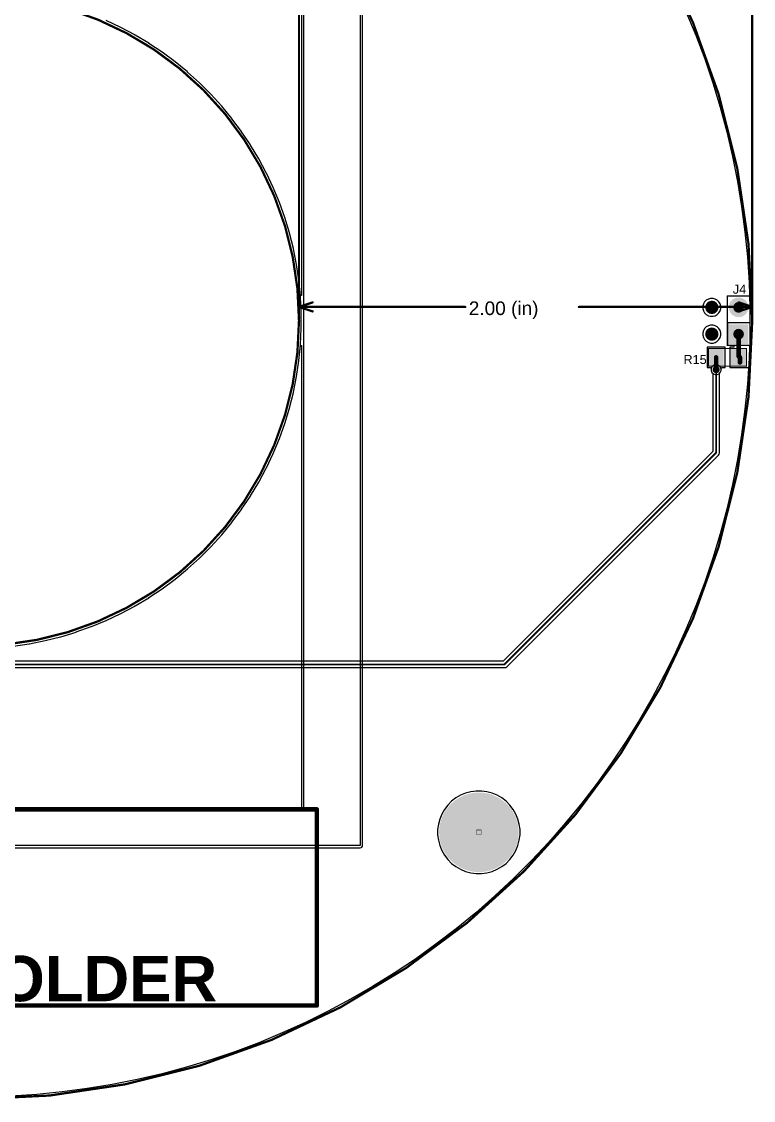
# Model space of a CAD drawing. Header units: inches. Extents: x -89 to 427, y -87 to 99.
# Drawn here: x 5.4 to 87.4, y -87.4 to 33.5 of the extents above; entities that cross this region are included whole.
import ezdxf

# ---------------------------------------------------------------- set-up
doc = ezdxf.new("R2010")
doc.units = ezdxf.units.IN
for name, color, linetype in [('Board_Outline', 56, 'Continuous'), ('Bottom Layer', 5, 'Continuous'), ('Bottom Solder', 6, 'Continuous'), ('Dimension', 6, 'Continuous'), ('Drill Drawing', 1, 'Continuous'), ('Multi-Layer', 9, 'Continuous'), ('Pad Holes', 156, 'Continuous'), ('Top Layer', 1, 'Continuous'), ('Top Overlay', 2, 'Continuous'), ('Top Paste', 8, 'Continuous'), ('Top Solder', 216, 'Continuous'), ('Via Holes', 16, 'Continuous')]:
    doc.layers.add(name, color=color, linetype=linetype)
doc.styles.add('Arial', font='', dxfattribs={"height": 0.2})
doc.styles.add('Arial_Bold', font='', dxfattribs={"height": 0.2})
doc.styles.get('Arial').set_extended_font_data('Arial')
doc.styles.get('Arial_Bold').set_extended_font_data('Arial', bold=True)

msp = doc.modelspace()

# ---------------------------------------------------------------- hatches: boundary and pattern name
at = {"layer": 'Bottom Layer'}
h = msp.add_hatch(color=5, dxfattribs=at)
edge = h.paths.add_edge_path()
edge.add_arc((85.78, 1.47), 1, 0, 360)
h = msp.add_hatch(color=5, dxfattribs=at)
edge = h.paths.add_edge_path()
edge.add_arc((85.78, 1.47), 1, 0, 360)
msp.add_hatch(color=5, dxfattribs=at).paths.add_polyline_path([(84.78, -2.53), (84.78, -0.53), (86.78, -0.53), (86.78, -2.53)])
msp.add_hatch(color=5, dxfattribs=at).paths.add_polyline_path([(84.78, -2.53), (84.78, -0.53), (86.78, -0.53), (86.78, -2.53)])
h = msp.add_hatch(color=5, dxfattribs=at)
edge = h.paths.add_edge_path()
edge.add_arc((83.26, -5.51), 0.3, 0, 360)
h = msp.add_hatch(color=5, dxfattribs=at)
edge = h.paths.add_edge_path()
edge.add_arc((56.67, -57.38), 4.36, 0, 360)
at = {"layer": 'Bottom Solder'}
h = msp.add_hatch(color=6, dxfattribs=at)
edge = h.paths.add_edge_path()
edge.add_arc((85.78, 1.47), 1.1, 0, 360)
h = msp.add_hatch(color=6, dxfattribs=at)
edge = h.paths.add_edge_path()
edge.add_arc((85.78, 1.47), 1.1, 0, 360)
h = msp.add_hatch(color=6, dxfattribs=at)
edge = h.paths.add_edge_path()
edge.add_arc((82.78, 1.47), 0.102, 0, 360)
for points in [[(84.67, -2.63), (84.67, -0.42), (86.88, -0.42), (86.88, -2.63)], [(84.67, -2.63), (84.67, -0.42), (86.88, -0.42), (86.88, -2.63)], [(82.67, -1.63), (82.67, -1.42), (82.88, -1.42), (82.88, -1.63)]]:
    msp.add_hatch(color=6, dxfattribs=at).paths.add_polyline_path(points)
h = msp.add_hatch(color=6, dxfattribs=at)
edge = h.paths.add_edge_path()
edge.add_arc((83.26, -5.51), 0.402, 0, 360)
h = msp.add_hatch(color=6, dxfattribs=at)
edge = h.paths.add_edge_path()
edge.add_arc((56.67, -57.38), 4.46, 0, 360)
at = {"layer": 'Multi-Layer'}
h = msp.add_hatch(color=9, dxfattribs=at)
edge = h.paths.add_edge_path()
edge.add_arc((85.78, 1.47), 1, 0, 360)
h = msp.add_hatch(color=9, dxfattribs=at)
edge = h.paths.add_edge_path()
edge.add_arc((85.78, 1.47), 1, 0, 360)
msp.add_hatch(color=9, dxfattribs=at).paths.add_polyline_path([(84.78, -2.53), (84.78, -0.53), (86.78, -0.53), (86.78, -2.53)])
msp.add_hatch(color=9, dxfattribs=at).paths.add_polyline_path([(84.78, -2.53), (84.78, -0.53), (86.78, -0.53), (86.78, -2.53)])
h = msp.add_hatch(color=9, dxfattribs=at)
edge = h.paths.add_edge_path()
edge.add_arc((56.67, -57.38), 4.36, 0, 360)
at = {"layer": 'Pad Holes'}
h = msp.add_hatch(color=7, dxfattribs=at)
edge = h.paths.add_edge_path()
edge.add_arc((82.78, 1.47), 0.75, 0, 360)
h = msp.add_hatch(color=7, dxfattribs=at)
edge = h.paths.add_edge_path()
edge.add_arc((85.78, 1.47), 0.6, 0, 360)
h = msp.add_hatch(color=7, dxfattribs=at)
edge = h.paths.add_edge_path()
edge.add_arc((85.78, 1.47), 0.6, 0, 360)
h = msp.add_hatch(color=7, dxfattribs=at)
edge = h.paths.add_edge_path()
edge.add_arc((82.78, -1.53), 0.75, 0, 360)
h = msp.add_hatch(color=7, dxfattribs=at)
edge = h.paths.add_edge_path()
edge.add_arc((85.78, -1.53), 0.6, 0, 360)
h = msp.add_hatch(color=7, dxfattribs=at)
edge = h.paths.add_edge_path()
edge.add_arc((85.78, -1.53), 0.6, 0, 360)
h = msp.add_hatch(color=7, dxfattribs=at)
edge = h.paths.add_edge_path()
edge.add_arc((56.67, -57.38), 2.5, 0, 360)
at = {"layer": 'Top Layer'}
h = msp.add_hatch(color=1, dxfattribs=at)
edge = h.paths.add_edge_path()
edge.add_arc((85.78, 1.47), 1, 0, 360)
h = msp.add_hatch(color=1, dxfattribs=at)
edge = h.paths.add_edge_path()
edge.add_arc((85.78, 1.47), 1, 0, 360)
for points in [[(84.78, -2.53), (84.78, -0.53), (86.78, -0.53), (86.78, -2.53)], [(84.78, -2.53), (84.78, -0.53), (86.78, -0.53), (86.78, -2.53)], [(84.02, -5.03), (82.5, -5.03), (82.5, -3.25), (84.02, -3.25)], [(86.56, -5.03), (85.04, -5.03), (85.04, -3.25), (86.56, -3.25)]]:
    msp.add_hatch(color=1, dxfattribs=at).paths.add_polyline_path(points)
h = msp.add_hatch(color=1, dxfattribs=at)
edge = h.paths.add_edge_path()
edge.add_arc((83.26, -5.51), 0.3, 0, 360)
h = msp.add_hatch(color=1, dxfattribs=at)
edge = h.paths.add_edge_path()
edge.add_arc((56.67, -57.38), 4.36, 0, 360)
at = {"layer": 'Top Paste'}
for points in [[(84.02, -5.03), (82.5, -5.03), (82.5, -3.25), (84.02, -3.25)], [(86.56, -5.03), (85.04, -5.03), (85.04, -3.25), (86.56, -3.25)]]:
    msp.add_hatch(color=8, dxfattribs=at).paths.add_polyline_path(points)
at = {"layer": 'Top Solder'}
h = msp.add_hatch(color=216, dxfattribs=at)
edge = h.paths.add_edge_path()
edge.add_arc((85.78, 1.47), 1.1, 0, 360)
h = msp.add_hatch(color=216, dxfattribs=at)
edge = h.paths.add_edge_path()
edge.add_arc((85.78, 1.47), 1.1, 0, 360)
h = msp.add_hatch(color=216, dxfattribs=at)
edge = h.paths.add_edge_path()
edge.add_arc((82.78, 1.47), 0.102, 0, 360)
for points in [[(84.67, -2.63), (84.67, -0.42), (86.88, -0.42), (86.88, -2.63)], [(84.67, -2.63), (84.67, -0.42), (86.88, -0.42), (86.88, -2.63)], [(82.67, -1.63), (82.67, -1.42), (82.88, -1.42), (82.88, -1.63)], [(84.12, -5.13), (82.4, -5.13), (82.4, -3.15), (84.12, -3.15)], [(86.66, -5.13), (84.94, -5.13), (84.94, -3.15), (86.66, -3.15)]]:
    msp.add_hatch(color=216, dxfattribs=at).paths.add_polyline_path(points)
h = msp.add_hatch(color=216, dxfattribs=at)
edge = h.paths.add_edge_path()
edge.add_arc((83.26, -5.51), 0.402, 0, 360)
h = msp.add_hatch(color=216, dxfattribs=at)
edge = h.paths.add_edge_path()
edge.add_arc((56.67, -57.38), 4.46, 0, 360)
at = {"layer": 'Via Holes'}
h = msp.add_hatch(color=7, dxfattribs=at)
edge = h.paths.add_edge_path()
edge.add_arc((83.26, -5.51), 0.15, 0, 360)

# ---------------------------------------------------------------- linework, layer by layer
at = {"layer": 'Board_Outline'}
for points, const_width in [([(87.31, 0, 1), (-87.31, 0, 1)], 0.254), ([(36.51, 0, 1), (-36.51, 0, 1)], 0.254), ([(36.45, 0, 1), (36.58, 0, 1)], 0.127), ([(87.25, 0, 1), (87.38, 0, 1)], 0.127)]:
    msp.add_lwpolyline(points, format="xyb", close=True, dxfattribs=dict(at, const_width=const_width))
at = {"layer": 'Bottom Layer'}
for p, q in [((79.88, 34.63), (80.97, 32)), ((16.53, 32.86), (14.91, 33.62)), ((16.54, 32.85), (16.53, 32.86)), ((18.12, 32.01), (16.54, 32.85)), ((16.54, 32.85), (16.54, 32.85)), ((18.13, 32), (18.12, 32.01)), ((18.14, 32), (18.13, 32)), ((19.67, 31.08), (18.14, 32)), ((80.97, 32), (81.98, 29.33)), ((19.68, 31.07), (19.67, 31.08)), ((21.17, 30.08), (19.68, 31.07)), ((19.68, 31.07), (19.68, 31.07)), ((21.18, 30.07), (21.17, 30.08)), ((22.62, 29), (21.18, 30.07)), ((21.18, 30.07), (21.18, 30.07)), ((81.98, 29.33), (82.89, 26.63)), ((22.63, 29), (22.62, 29)), ((22.63, 28.99), (22.63, 29)), ((24.02, 27.86), (22.63, 28.99)), ((24.02, 27.85), (24.02, 27.86)), ((24.03, 27.85), (24.02, 27.85)), ((25.36, 26.64), (24.03, 27.85)), ((25.37, 26.64), (25.36, 26.64)), ((25.36, 26.64), (25.36, 26.64)), ((26.64, 25.37), (25.37, 26.64)), ((82.89, 26.63), (83.72, 23.91)), ((26.64, 25.36), (26.64, 25.37)), ((27.85, 24.03), (26.64, 25.36)), ((26.64, 25.36), (26.64, 25.36)), ((27.85, 24.02), (27.85, 24.03)), ((27.86, 24.02), (27.85, 24.02)), ((28.99, 22.63), (27.86, 24.02)), ((83.72, 23.91), (84.46, 21.16)), ((29, 22.63), (28.99, 22.63)), ((29, 22.62), (29, 22.63)), ((30.07, 21.18), (29, 22.62)), ((30.08, 21.17), (30.07, 21.18)), ((30.07, 21.18), (30.07, 21.18)), ((31.07, 19.68), (30.08, 21.17)), ((84.46, 21.16), (85.1, 18.38)), ((31.08, 19.67), (31.07, 19.68)), ((31.07, 19.68), (31.07, 19.68)), ((32, 18.14), (31.08, 19.67)), ((85.1, 18.38), (85.66, 15.59)), ((32, 18.13), (32, 18.14)), ((32.01, 18.12), (32, 18.13)), ((32.85, 16.54), (32.01, 18.12)), ((32.86, 16.53), (32.85, 16.54)), ((32.85, 16.54), (32.85, 16.54)), ((33.62, 14.91), (32.86, 16.53)), ((33.63, 14.91), (33.62, 14.91)), ((33.63, 14.9), (33.63, 14.91)), ((34.32, 13.24), (33.63, 14.9)), ((85.66, 15.59), (86.12, 12.78)), ((34.32, 13.23), (34.32, 13.24)), ((34.32, 13.24), (34.32, 13.24)), ((34.92, 11.54), (34.32, 13.23)), ((86.12, 12.78), (86.49, 9.95)), ((34.93, 11.53), (34.92, 11.54)), ((34.92, 11.54), (34.92, 11.54)), ((35.45, 9.82), (34.93, 11.53)), ((35.45, 9.81), (35.45, 9.82)), ((35.45, 9.8), (35.45, 9.81)), ((35.89, 8.07), (35.45, 9.8)), ((86.49, 9.95), (86.77, 7.12)), ((35.89, 8.06), (35.89, 8.07)), ((35.89, 8.05), (35.89, 8.06)), ((36.24, 6.29), (35.89, 8.05)), ((36.24, 6.28), (36.24, 6.29)), ((36.24, 6.29), (36.24, 6.29)), ((36.5, 4.51), (36.24, 6.28)), ((86.77, 7.12), (86.96, 4.27)), ((36.5, 4.5), (36.5, 4.51)), ((36.51, 4.5), (36.5, 4.5)), ((36.68, 2.71), (36.51, 4.5)), ((86.96, 4.27), (87.05, 1.42)), ((36.68, 2.7), (36.68, 2.71)), ((36.68, 2.71), (36.68, 2.71)), ((36.77, 0.91), (36.68, 2.7)), ((82.64, 2.48), (82.39, 2.41)), ((82.91, 2.48), (82.64, 2.48)), ((83.16, 2.41), (82.91, 2.48)), ((81.84, 1.86), (81.77, 1.61)), ((81.77, 1.61), (81.77, 1.34)), ((81.77, 1.34), (81.84, 1.09)), ((81.97, 2.09), (81.84, 1.86)), ((82.16, 2.28), (81.97, 2.09)), ((82.39, 2.41), (82.16, 2.28)), ((83.39, 2.28), (83.16, 2.41)), ((83.58, 2.09), (83.39, 2.28)), ((83.71, 1.86), (83.58, 2.09)), ((83.78, 1.61), (83.71, 1.86)), ((83.71, 1.09), (83.78, 1.34)), ((83.78, 1.34), (83.78, 1.61)), ((87.05, 1.42), (87.05, -0.15)), ((36.77, 0.9), (36.77, 0.91)), ((36.77, 0), (36.77, 0.9)), ((36.77, 0.9), (36.77, 0.9)), ((36.77, -0.9), (36.77, 0)), ((81.84, 1.09), (81.97, 0.86)), ((81.97, 0.86), (82.16, 0.67)), ((82.16, 0.67), (82.39, 0.54)), ((82.39, 0.54), (82.64, 0.47)), ((82.64, 0.47), (82.91, 0.47)), ((82.91, 0.47), (83.16, 0.54)), ((83.16, 0.54), (83.39, 0.67)), ((83.39, 0.67), (83.58, 0.86)), ((83.58, 0.86), (83.71, 1.09)), ((36.68, -2.7), (36.77, -0.91)), ((36.77, -0.91), (36.77, -0.9)), ((36.77, -0.9), (36.77, -0.9)), ((81.84, -1.14), (81.77, -1.39)), ((81.97, -0.91), (81.84, -1.14)), ((82.16, -0.72), (81.97, -0.91)), ((82.39, -0.59), (82.16, -0.72)), ((82.64, -0.52), (82.39, -0.59)), ((82.91, -0.52), (82.64, -0.52)), ((83.16, -0.59), (82.91, -0.52)), ((83.39, -0.72), (83.16, -0.59)), ((83.58, -0.91), (83.39, -0.72)), ((83.71, -1.14), (83.58, -0.91)), ((83.78, -1.39), (83.71, -1.14)), ((87.03, -0.27), (84.52, -0.27)), ((84.52, -0.27), (84.52, -2.78)), ((87.05, -0.15), (87.03, -0.27)), ((81.77, -1.39), (81.77, -1.66)), ((81.77, -1.66), (81.84, -1.91)), ((81.84, -1.91), (81.97, -2.14)), ((81.97, -2.14), (82.16, -2.33)), ((82.16, -2.33), (82.39, -2.46)), ((83.16, -2.46), (83.39, -2.33)), ((83.39, -2.33), (83.58, -2.14)), ((83.58, -2.14), (83.71, -1.91)), ((83.71, -1.91), (83.78, -1.66)), ((83.78, -1.66), (83.78, -1.39)), ((36.51, -4.5), (36.68, -2.71)), ((36.68, -2.71), (36.68, -2.7)), ((36.68, -2.71), (36.68, -2.71)), ((82.39, -2.46), (82.64, -2.53)), ((82.64, -2.53), (82.91, -2.53)), ((82.91, -2.53), (83.16, -2.46)), ((84.52, -2.78), (86.92, -2.78)), ((86.92, -2.78), (87.01, -2.87)), ((87.01, -2.87), (86.96, -4.27)), ((36.24, -6.28), (36.5, -4.51)), ((36.5, -4.51), (36.5, -4.5)), ((36.5, -4.5), (36.51, -4.5)), ((86.96, -4.27), (86.77, -7.12)), ((82.79, -5.2), (82.71, -5.4)), ((82.71, -5.4), (82.71, -5.62)), ((82.71, -5.62), (82.79, -5.83)), ((82.95, -5.04), (82.79, -5.2)), ((82.79, -5.83), (82.9, -5.93)), ((82.9, -5.93), (82.9, -14.68)), ((83.15, -4.96), (82.95, -5.04)), ((83.37, -4.96), (83.15, -4.96)), ((83.58, -5.04), (83.37, -4.96)), ((83.73, -5.2), (83.58, -5.04)), ((83.62, -5.93), (83.73, -5.83)), ((83.62, -14.83), (83.62, -5.93)), ((83.82, -5.4), (83.73, -5.2)), ((83.73, -5.83), (83.82, -5.62)), ((83.82, -5.62), (83.82, -5.4)), ((35.89, -8.05), (36.24, -6.29)), ((36.24, -6.29), (36.24, -6.28)), ((36.24, -6.29), (36.24, -6.29)), ((86.77, -7.12), (86.49, -9.95)), ((35.45, -9.8), (35.89, -8.07)), ((35.89, -8.06), (35.89, -8.05)), ((35.89, -8.07), (35.89, -8.06)), ((34.93, -11.53), (35.45, -9.82)), ((35.45, -9.81), (35.45, -9.8)), ((35.45, -9.82), (35.45, -9.81)), ((86.49, -9.95), (86.12, -12.78)), ((34.32, -13.23), (34.92, -11.54)), ((34.92, -11.54), (34.93, -11.53)), ((34.92, -11.54), (34.92, -11.54)), ((33.63, -14.9), (34.32, -13.24)), ((34.32, -13.24), (34.32, -13.23)), ((34.32, -13.24), (34.32, -13.24)), ((86.12, -12.78), (85.66, -15.59)), ((32.86, -16.53), (33.62, -14.91)), ((33.62, -14.91), (33.63, -14.91)), ((33.63, -14.91), (33.63, -14.9)), ((82.9, -14.68), (59.39, -38.19)), ((59.79, -38.81), (83.52, -15.09)), ((83.52, -15.09), (83.6, -14.97)), ((83.52, -15.09), (83.52, -15.09)), ((83.6, -14.97), (83.62, -14.83)), ((83.62, -14.83), (83.62, -14.83)), ((85.66, -15.59), (85.1, -18.38)), ((32.01, -18.12), (32.85, -16.54)), ((32.85, -16.54), (32.86, -16.53)), ((32.85, -16.54), (32.85, -16.54)), ((31.08, -19.67), (32, -18.14)), ((32, -18.13), (32.01, -18.12)), ((32, -18.14), (32, -18.13)), ((85.1, -18.38), (84.46, -21.16)), ((30.08, -21.17), (31.07, -19.68)), ((31.07, -19.68), (31.08, -19.67)), ((31.07, -19.68), (31.07, -19.68)), ((29, -22.62), (30.07, -21.18)), ((30.07, -21.18), (30.08, -21.17)), ((30.07, -21.18), (30.07, -21.18)), ((84.46, -21.16), (83.72, -23.91)), ((27.86, -24.02), (28.99, -22.63)), ((28.99, -22.63), (29, -22.63)), ((29, -22.63), (29, -22.62)), ((26.64, -25.36), (27.85, -24.03)), ((27.85, -24.03), (27.85, -24.02)), ((27.85, -24.02), (27.86, -24.02)), ((83.72, -23.91), (82.89, -26.63)), ((25.37, -26.64), (26.64, -25.37)), ((26.64, -25.37), (26.64, -25.36)), ((26.64, -25.36), (26.64, -25.36)), ((24.03, -27.85), (25.36, -26.64)), ((25.36, -26.64), (25.36, -26.64)), ((25.36, -26.64), (25.37, -26.64)), ((82.89, -26.63), (81.98, -29.33)), ((21.18, -30.07), (22.62, -29)), ((22.62, -29), (22.63, -29)), ((22.63, -28.99), (24.02, -27.86)), ((22.63, -29), (22.63, -28.99)), ((24.02, -27.86), (24.02, -27.85)), ((24.02, -27.85), (24.03, -27.85)), ((19.68, -31.07), (21.17, -30.08)), ((21.17, -30.08), (21.18, -30.07)), ((21.18, -30.07), (21.18, -30.07)), ((81.98, -29.33), (80.97, -32)), ((18.14, -32), (19.67, -31.08)), ((19.67, -31.08), (19.68, -31.07)), ((19.68, -31.07), (19.68, -31.07)), ((16.54, -32.85), (18.12, -32.01)), ((18.12, -32.01), (18.13, -32)), ((18.13, -32), (18.14, -32)), ((80.97, -32), (79.88, -34.63)), ((13.24, -34.32), (14.9, -33.63)), ((14.9, -33.63), (14.91, -33.63)), ((14.91, -33.62), (16.53, -32.86)), ((14.91, -33.63), (14.91, -33.62)), ((16.53, -32.86), (16.54, -32.85)), ((16.54, -32.85), (16.54, -32.85)), ((9.82, -35.45), (11.53, -34.93)), ((11.53, -34.93), (11.54, -34.92)), ((11.54, -34.92), (13.23, -34.32)), ((11.54, -34.92), (11.54, -34.92)), ((13.23, -34.32), (13.24, -34.32)), ((13.24, -34.32), (13.24, -34.32)), ((79.88, -34.63), (78.71, -37.23)), ((4.51, -36.5), (6.28, -36.24)), ((6.28, -36.24), (6.29, -36.24)), ((6.29, -36.24), (8.05, -35.89)), ((6.29, -36.24), (6.29, -36.24)), ((8.05, -35.89), (8.06, -35.89)), ((8.06, -35.89), (8.07, -35.89)), ((8.07, -35.89), (9.8, -35.45)), ((9.8, -35.45), (9.81, -35.45)), ((9.81, -35.45), (9.82, -35.45)), ((78.71, -37.23), (77.45, -39.78)), ((59.39, -38.19), (-34.6, -38.19)), ((-0.58, -38.92), (59.54, -38.92)), ((59.54, -38.92), (59.68, -38.89)), ((59.54, -38.92), (59.54, -38.92)), ((59.68, -38.89), (59.79, -38.81)), ((77.45, -39.78), (76.1, -42.29)), ((76.1, -42.29), (74.68, -44.76)), ((74.68, -44.76), (73.17, -47.18)), ((73.17, -47.18), (71.59, -49.55)), ((71.59, -49.55), (69.93, -51.86)), ((69.93, -51.86), (68.2, -54.13)), ((55.18, -53), (54.62, -53.23)), ((55.77, -52.84), (55.18, -53)), ((56.36, -52.76), (55.77, -52.84)), ((56.97, -52.76), (56.36, -52.76)), ((57.57, -52.84), (56.97, -52.76)), ((58.15, -53), (57.57, -52.84)), ((58.71, -53.23), (58.15, -53)), ((53.19, -54.33), (52.82, -54.81)), ((53.62, -53.9), (53.19, -54.33)), ((54.1, -53.53), (53.62, -53.9)), ((54.62, -53.23), (54.1, -53.53)), ((59.24, -53.53), (58.71, -53.23)), ((59.72, -53.9), (59.24, -53.53)), ((60.14, -54.33), (59.72, -53.9)), ((60.51, -54.81), (60.14, -54.33)), ((68.2, -54.13), (66.39, -56.33)), ((52.52, -55.33), (52.29, -55.89)), ((52.82, -54.81), (52.52, -55.33)), ((60.81, -55.33), (60.51, -54.81)), ((61.05, -55.89), (60.81, -55.33)), ((52.13, -56.48), (52.05, -57.08)), ((52.29, -55.89), (52.13, -56.48)), ((61.2, -56.48), (61.05, -55.89)), ((61.28, -57.08), (61.2, -56.48)), ((66.39, -56.33), (64.51, -58.47)), ((52.05, -57.08), (52.05, -57.68)), ((52.05, -57.68), (52.13, -58.28)), ((61.2, -58.28), (61.28, -57.68)), ((61.28, -57.68), (61.28, -57.08)), ((52.13, -58.28), (52.29, -58.86)), ((52.29, -58.86), (52.52, -59.42)), ((60.81, -59.42), (61.05, -58.86)), ((61.05, -58.86), (61.2, -58.28)), ((64.51, -58.47), (62.56, -60.55)), ((52.52, -59.42), (52.82, -59.95)), ((52.82, -59.95), (53.19, -60.43)), ((53.19, -60.43), (53.62, -60.86)), ((59.72, -60.86), (60.14, -60.43)), ((60.14, -60.43), (60.51, -59.95)), ((60.51, -59.95), (60.81, -59.42)), ((53.62, -60.86), (54.1, -61.22)), ((54.1, -61.22), (54.62, -61.53)), ((54.62, -61.53), (55.18, -61.76)), ((58.15, -61.76), (58.71, -61.53)), ((58.71, -61.53), (59.24, -61.22)), ((59.24, -61.22), (59.72, -60.86)), ((62.56, -60.55), (60.55, -62.56)), ((55.18, -61.76), (55.77, -61.91)), ((55.77, -61.91), (56.36, -61.99)), ((56.36, -61.99), (56.97, -61.99)), ((56.97, -61.99), (57.57, -61.91)), ((57.57, -61.91), (58.15, -61.76)), ((60.55, -62.56), (58.47, -64.51)), ((58.47, -64.51), (56.33, -66.39)), ((56.33, -66.39), (54.13, -68.2)), ((54.13, -68.2), (51.86, -69.93)), ((51.86, -69.93), (49.55, -71.59)), ((49.55, -71.59), (47.18, -73.17)), ((47.18, -73.17), (44.76, -74.68)), ((44.76, -74.68), (42.29, -76.1)), ((42.29, -76.1), (39.78, -77.45)), ((39.78, -77.45), (37.23, -78.71)), ((37.23, -78.71), (34.63, -79.88)), ((32, -80.97), (29.33, -81.98)), ((34.63, -79.88), (32, -80.97)), ((29.33, -81.98), (26.63, -82.89)), ((26.63, -82.89), (23.91, -83.72)), ((21.16, -84.46), (18.38, -85.1)), ((23.91, -83.72), (21.16, -84.46)), ((15.59, -85.66), (12.78, -86.12)), ((18.38, -85.1), (15.59, -85.66)), ((7.12, -86.77), (4.27, -86.96)), ((9.95, -86.49), (7.12, -86.77)), ((12.78, -86.12), (9.95, -86.49))]:
    msp.add_line(p, q, dxfattribs=at)
at = {"layer": 'Bottom Layer', "const_width": 0.203}
for points in [[(83.26, -14.83), (83.26, -5.51)], [(59.54, -38.56), (83.26, -14.83)], [(-34.75, -38.56), (59.54, -38.56)]]:
    msp.add_lwpolyline(points, dxfattribs=at)
at = {"layer": 'Bottom Layer', "const_width": 0.102}
for points in [[(83.21, -5.51, 1), (83.31, -5.51, 1)], [(83.21, -14.83, 1), (83.31, -14.83, 1)], [(83.21, -14.83, 1), (83.31, -14.83, 1)], [(59.49, -38.56, 1), (59.59, -38.56, 1)], [(59.49, -38.56, 1), (59.59, -38.56, 1)]]:
    msp.add_lwpolyline(points, format="xyb", close=True, dxfattribs=at)
at = {"layer": 'Dimension', "const_width": 0.254}
for points in [[(87.31, 0.38), (87.31, 98.83)], [(36.51, 0.38), (36.51, 92.68)], [(36.51, 1.52), (38.04, 2.03)], [(36.51, 0), (36.51, 1.78)], [(36.51, 1.52), (38.04, 1.02)], [(36.51, 1.52), (55.13, 1.52)], [(67.88, 1.52), (87.31, 1.52)], [(85.79, 2.03), (87.31, 1.52)], [(85.79, 1.02), (87.31, 1.52)], [(87.31, 0.38), (87.31, 1.78)]]:
    msp.add_lwpolyline(points, dxfattribs=at)
at = {"layer": 'Dimension', "const_width": 0.127}
for points in [[(36.45, 1.78, 1), (36.58, 1.78, 1)], [(36.45, 1.52, 1), (36.58, 1.52, 1)], [(36.45, 1.52, 1), (36.58, 1.52, 1)], [(36.45, 1.52, 1), (36.58, 1.52, 1)], [(37.97, 2.03, 1), (38.1, 2.03, 1)], [(55.07, 1.52, 1), (55.2, 1.52, 1)], [(67.82, 1.52, 1), (67.94, 1.52, 1)], [(85.72, 2.03, 1), (85.85, 2.03, 1)], [(87.25, 1.78, 1), (87.38, 1.78, 1)], [(87.25, 1.52, 1), (87.38, 1.52, 1)], [(87.25, 1.52, 1), (87.38, 1.52, 1)], [(87.25, 1.52, 1), (87.38, 1.52, 1)], [(36.45, 0.38, 1), (36.58, 0.38, 1)], [(36.45, 0, 1), (36.58, 0, 1)], [(37.97, 1.02, 1), (38.1, 1.02, 1)], [(85.72, 1.02, 1), (85.85, 1.02, 1)], [(87.25, 0.38, 1), (87.38, 0.38, 1)], [(87.25, 0.38, 1), (87.38, 0.38, 1)]]:
    msp.add_lwpolyline(points, format="xyb", close=True, dxfattribs=at)
at = {"layer": 'Drill Drawing', "const_width": 0.0508}
for points in [[(82.52, 1.6), (82.52, 1.73)], [(82.52, 1.73), (82.65, 1.73)], [(82.52, 1.6), (82.65, 1.47)], [(82.52, 1.35), (82.65, 1.47)], [(82.52, 1.22), (82.52, 1.35)], [(82.52, 1.22), (82.65, 1.22)], [(82.65, 1.73), (82.78, 1.6)], [(82.65, 1.22), (82.78, 1.35)], [(82.78, 1.6), (82.9, 1.73)], [(82.78, 1.35), (82.9, 1.22)], [(82.9, 1.73), (83.03, 1.73)], [(82.9, 1.47), (83.03, 1.6)], [(82.9, 1.47), (83.03, 1.35)], [(82.9, 1.22), (83.03, 1.22)], [(83.03, 1.6), (83.03, 1.73)], [(83.03, 1.22), (83.03, 1.35)], [(85.52, 1.73), (85.78, 1.6)], [(85.52, 1.73), (85.65, 1.47)], [(85.52, 1.22), (85.65, 1.47)], [(85.52, 1.22), (85.78, 1.35)], [(85.78, 1.6), (86.03, 1.73)], [(85.78, 1.35), (86.03, 1.22)], [(85.9, 1.47), (86.03, 1.73)], [(85.9, 1.47), (86.03, 1.22)], [(82.52, -1.4), (82.52, -1.27)], [(82.52, -1.27), (82.65, -1.27)], [(82.52, -1.4), (82.65, -1.53)], [(82.52, -1.65), (82.65, -1.53)], [(82.52, -1.78), (82.52, -1.65)], [(82.52, -1.78), (82.65, -1.78)], [(82.65, -1.27), (82.78, -1.4)], [(82.65, -1.78), (82.78, -1.65)], [(82.78, -1.4), (82.9, -1.27)], [(82.78, -1.65), (82.9, -1.78)], [(82.9, -1.27), (83.03, -1.27)], [(82.9, -1.53), (83.03, -1.4)], [(82.9, -1.53), (83.03, -1.65)], [(82.9, -1.78), (83.03, -1.78)], [(83.03, -1.4), (83.03, -1.27)], [(83.03, -1.78), (83.03, -1.65)], [(85.52, -1.27), (85.78, -1.4)], [(85.52, -1.27), (85.65, -1.53)], [(85.52, -1.78), (85.65, -1.53)], [(85.52, -1.78), (85.78, -1.65)], [(85.78, -1.4), (86.03, -1.27)], [(85.78, -1.65), (86.03, -1.78)], [(85.9, -1.53), (86.03, -1.27)], [(85.9, -1.53), (86.03, -1.78)], [(83.01, -5.26), (83.52, -5.26)], [(83.01, -5.26), (83.26, -5.77)], [(83.26, -5.77), (83.52, -5.26)], [(56.41, -57.12), (56.92, -57.12)], [(56.41, -57.63), (56.41, -57.12)], [(56.41, -57.63), (56.92, -57.63)], [(56.92, -57.63), (56.92, -57.12)]]:
    msp.add_lwpolyline(points, dxfattribs=at)
at = {"layer": 'Drill Drawing', "const_width": 0.0254}
for points in [[(82.51, 1.73, 1), (82.53, 1.73, 1)], [(82.51, 1.73, 1), (82.53, 1.73, 1)], [(82.51, 1.6, 1), (82.53, 1.6, 1)], [(82.51, 1.6, 1), (82.53, 1.6, 1)], [(82.51, 1.35, 1), (82.53, 1.35, 1)], [(82.51, 1.35, 1), (82.53, 1.35, 1)], [(82.51, 1.22, 1), (82.53, 1.22, 1)], [(82.51, 1.22, 1), (82.53, 1.22, 1)], [(82.64, 1.73, 1), (82.66, 1.73, 1)], [(82.64, 1.73, 1), (82.66, 1.73, 1)], [(82.64, 1.47, 1), (82.66, 1.47, 1)], [(82.64, 1.47, 1), (82.66, 1.47, 1)], [(82.64, 1.22, 1), (82.66, 1.22, 1)], [(82.64, 1.22, 1), (82.66, 1.22, 1)], [(82.76, 1.6, 1), (82.79, 1.6, 1)], [(82.76, 1.6, 1), (82.79, 1.6, 1)], [(82.76, 1.35, 1), (82.79, 1.35, 1)], [(82.76, 1.35, 1), (82.79, 1.35, 1)], [(82.89, 1.73, 1), (82.92, 1.73, 1)], [(82.89, 1.73, 1), (82.92, 1.73, 1)], [(82.89, 1.47, 1), (82.92, 1.47, 1)], [(82.89, 1.47, 1), (82.92, 1.47, 1)], [(82.89, 1.22, 1), (82.92, 1.22, 1)], [(82.89, 1.22, 1), (82.92, 1.22, 1)], [(83.02, 1.73, 1), (83.04, 1.73, 1)], [(83.02, 1.73, 1), (83.04, 1.73, 1)], [(83.02, 1.6, 1), (83.04, 1.6, 1)], [(83.02, 1.6, 1), (83.04, 1.6, 1)], [(83.02, 1.35, 1), (83.04, 1.35, 1)], [(83.02, 1.35, 1), (83.04, 1.35, 1)], [(83.02, 1.22, 1), (83.04, 1.22, 1)], [(83.02, 1.22, 1), (83.04, 1.22, 1)], [(85.51, 1.73, 1), (85.53, 1.73, 1)], [(85.51, 1.73, 1), (85.53, 1.73, 1)], [(85.51, 1.22, 1), (85.53, 1.22, 1)], [(85.51, 1.22, 1), (85.53, 1.22, 1)], [(85.64, 1.47, 1), (85.66, 1.47, 1)], [(85.64, 1.47, 1), (85.66, 1.47, 1)], [(85.76, 1.6, 1), (85.79, 1.6, 1)], [(85.76, 1.6, 1), (85.79, 1.6, 1)], [(85.76, 1.35, 1), (85.79, 1.35, 1)], [(85.76, 1.35, 1), (85.79, 1.35, 1)], [(85.89, 1.47, 1), (85.92, 1.47, 1)], [(85.89, 1.47, 1), (85.92, 1.47, 1)], [(86.02, 1.73, 1), (86.04, 1.73, 1)], [(86.02, 1.73, 1), (86.04, 1.73, 1)], [(86.02, 1.22, 1), (86.04, 1.22, 1)], [(86.02, 1.22, 1), (86.04, 1.22, 1)], [(82.51, -1.27, 1), (82.53, -1.27, 1)], [(82.51, -1.27, 1), (82.53, -1.27, 1)], [(82.51, -1.4, 1), (82.53, -1.4, 1)], [(82.51, -1.4, 1), (82.53, -1.4, 1)], [(82.51, -1.65, 1), (82.53, -1.65, 1)], [(82.51, -1.65, 1), (82.53, -1.65, 1)], [(82.51, -1.78, 1), (82.53, -1.78, 1)], [(82.51, -1.78, 1), (82.53, -1.78, 1)], [(82.64, -1.27, 1), (82.66, -1.27, 1)], [(82.64, -1.27, 1), (82.66, -1.27, 1)], [(82.64, -1.53, 1), (82.66, -1.53, 1)], [(82.64, -1.53, 1), (82.66, -1.53, 1)], [(82.64, -1.78, 1), (82.66, -1.78, 1)], [(82.64, -1.78, 1), (82.66, -1.78, 1)], [(82.76, -1.4, 1), (82.79, -1.4, 1)], [(82.76, -1.4, 1), (82.79, -1.4, 1)], [(82.76, -1.65, 1), (82.79, -1.65, 1)], [(82.76, -1.65, 1), (82.79, -1.65, 1)], [(82.89, -1.27, 1), (82.92, -1.27, 1)], [(82.89, -1.27, 1), (82.92, -1.27, 1)], [(82.89, -1.53, 1), (82.92, -1.53, 1)], [(82.89, -1.53, 1), (82.92, -1.53, 1)], [(82.89, -1.78, 1), (82.92, -1.78, 1)], [(82.89, -1.78, 1), (82.92, -1.78, 1)], [(83.02, -1.27, 1), (83.04, -1.27, 1)], [(83.02, -1.27, 1), (83.04, -1.27, 1)], [(83.02, -1.4, 1), (83.04, -1.4, 1)], [(83.02, -1.4, 1), (83.04, -1.4, 1)], [(83.02, -1.65, 1), (83.04, -1.65, 1)], [(83.02, -1.65, 1), (83.04, -1.65, 1)], [(83.02, -1.78, 1), (83.04, -1.78, 1)], [(83.02, -1.78, 1), (83.04, -1.78, 1)], [(85.51, -1.27, 1), (85.53, -1.27, 1)], [(85.51, -1.27, 1), (85.53, -1.27, 1)], [(85.51, -1.78, 1), (85.53, -1.78, 1)], [(85.51, -1.78, 1), (85.53, -1.78, 1)], [(85.64, -1.53, 1), (85.66, -1.53, 1)], [(85.64, -1.53, 1), (85.66, -1.53, 1)], [(85.76, -1.4, 1), (85.79, -1.4, 1)], [(85.76, -1.4, 1), (85.79, -1.4, 1)], [(85.76, -1.65, 1), (85.79, -1.65, 1)], [(85.76, -1.65, 1), (85.79, -1.65, 1)], [(85.89, -1.53, 1), (85.92, -1.53, 1)], [(85.89, -1.53, 1), (85.92, -1.53, 1)], [(86.02, -1.27, 1), (86.04, -1.27, 1)], [(86.02, -1.27, 1), (86.04, -1.27, 1)], [(86.02, -1.78, 1), (86.04, -1.78, 1)], [(86.02, -1.78, 1), (86.04, -1.78, 1)], [(82.99, -5.26, 1), (83.02, -5.26, 1)], [(82.99, -5.26, 1), (83.02, -5.26, 1)], [(83.25, -5.77, 1), (83.27, -5.77, 1)], [(83.25, -5.77, 1), (83.27, -5.77, 1)], [(83.5, -5.26, 1), (83.53, -5.26, 1)], [(83.5, -5.26, 1), (83.53, -5.26, 1)], [(56.4, -57.12, 1), (56.43, -57.12, 1)], [(56.4, -57.12, 1), (56.43, -57.12, 1)], [(56.4, -57.63, 1), (56.43, -57.63, 1)], [(56.4, -57.63, 1), (56.43, -57.63, 1)], [(56.91, -57.12, 1), (56.93, -57.12, 1)], [(56.91, -57.12, 1), (56.93, -57.12, 1)], [(56.91, -57.63, 1), (56.93, -57.63, 1)], [(56.91, -57.63, 1), (56.93, -57.63, 1)]]:
    msp.add_lwpolyline(points, format="xyb", close=True, dxfattribs=at)
at = {"layer": 'Multi-Layer'}
for p, q in [((14.8, 33.39), (13.14, 34.08)), ((16.42, 32.62), (14.8, 33.39)), ((18, 31.78), (16.42, 32.62)), ((19.54, 30.86), (18, 31.78)), ((21.03, 29.86), (19.54, 30.86)), ((22.47, 28.79), (21.03, 29.86)), ((23.86, 27.66), (22.47, 28.79)), ((25.18, 26.45), (23.86, 27.66)), ((26.45, 25.18), (25.18, 26.45)), ((27.66, 23.86), (26.45, 25.18)), ((28.79, 22.47), (27.66, 23.86)), ((29.86, 21.03), (28.79, 22.47)), ((30.86, 19.54), (29.86, 21.03)), ((31.78, 18), (30.86, 19.54)), ((32.62, 16.42), (31.78, 18)), ((33.39, 14.8), (32.62, 16.42)), ((34.08, 13.14), (33.39, 14.8)), ((34.68, 11.46), (34.08, 13.14)), ((35.2, 9.74), (34.68, 11.46)), ((35.64, 8), (35.2, 9.74)), ((35.99, 6.24), (35.64, 8)), ((36.25, 4.47), (35.99, 6.24)), ((36.42, 2.69), (36.25, 4.47)), ((36.51, 0.9), (36.42, 2.69)), ((36.51, 0), (36.51, 0.9)), ((36.51, -0.9), (36.51, 0)), ((36.42, -2.69), (36.51, -0.9)), ((36.25, -4.47), (36.42, -2.69)), ((35.99, -6.24), (36.25, -4.47)), ((35.64, -8), (35.99, -6.24)), ((35.2, -9.74), (35.64, -8)), ((34.68, -11.46), (35.2, -9.74)), ((34.08, -13.14), (34.68, -11.46)), ((33.39, -14.8), (34.08, -13.14)), ((32.62, -16.42), (33.39, -14.8)), ((31.78, -18), (32.62, -16.42)), ((30.86, -19.54), (31.78, -18)), ((29.86, -21.03), (30.86, -19.54)), ((28.79, -22.47), (29.86, -21.03)), ((27.66, -23.86), (28.79, -22.47)), ((26.45, -25.18), (27.66, -23.86)), ((25.18, -26.45), (26.45, -25.18)), ((23.86, -27.66), (25.18, -26.45)), ((22.47, -28.79), (23.86, -27.66)), ((21.03, -29.86), (22.47, -28.79)), ((19.54, -30.86), (21.03, -29.86)), ((18, -31.78), (19.54, -30.86)), ((14.8, -33.39), (16.42, -32.62)), ((16.42, -32.62), (18, -31.78)), ((13.14, -34.08), (14.8, -33.39)), ((9.74, -35.2), (11.46, -34.68)), ((11.46, -34.68), (13.14, -34.08)), ((4.47, -36.25), (6.24, -35.99)), ((6.24, -35.99), (8, -35.64)), ((8, -35.64), (9.74, -35.2))]:
    msp.add_line(p, q, dxfattribs=at)
at = {"layer": 'Top Layer'}
for p, q in [((36.8, 48.53), (36.8, 2.82)), ((37.06, -54.97), (37.06, 48.79)), ((43.38, 48.49), (43.38, -58.85)), ((43.64, -58.85), (43.64, 48.49)), ((79.88, 34.63), (80.97, 32)), ((16.53, 32.86), (14.91, 33.62)), ((16.54, 32.85), (16.53, 32.86)), ((18.12, 32.01), (16.54, 32.85)), ((16.54, 32.85), (16.54, 32.85)), ((18.13, 32), (18.12, 32.01)), ((18.14, 32), (18.13, 32)), ((19.67, 31.08), (18.14, 32)), ((80.97, 32), (81.98, 29.33)), ((19.68, 31.07), (19.67, 31.08)), ((21.17, 30.08), (19.68, 31.07)), ((19.68, 31.07), (19.68, 31.07)), ((21.18, 30.07), (21.17, 30.08)), ((22.62, 29), (21.18, 30.07)), ((21.18, 30.07), (21.18, 30.07)), ((81.98, 29.33), (82.89, 26.63)), ((22.63, 29), (22.62, 29)), ((22.63, 28.99), (22.63, 29)), ((24.02, 27.86), (22.63, 28.99)), ((24.02, 27.85), (24.02, 27.86)), ((24.03, 27.85), (24.02, 27.85)), ((25.36, 26.64), (24.03, 27.85)), ((25.37, 26.64), (25.36, 26.64)), ((25.36, 26.64), (25.36, 26.64)), ((26.64, 25.37), (25.37, 26.64)), ((82.89, 26.63), (83.72, 23.91)), ((26.64, 25.36), (26.64, 25.37)), ((27.85, 24.03), (26.64, 25.36)), ((26.64, 25.36), (26.64, 25.36)), ((27.85, 24.02), (27.85, 24.03)), ((27.86, 24.02), (27.85, 24.02)), ((28.99, 22.63), (27.86, 24.02)), ((83.72, 23.91), (84.46, 21.16)), ((29, 22.63), (28.99, 22.63)), ((29, 22.62), (29, 22.63)), ((30.07, 21.18), (29, 22.62)), ((30.08, 21.17), (30.07, 21.18)), ((30.07, 21.18), (30.07, 21.18)), ((31.07, 19.68), (30.08, 21.17)), ((84.46, 21.16), (85.1, 18.38)), ((31.08, 19.67), (31.07, 19.68)), ((31.07, 19.68), (31.07, 19.68)), ((32, 18.14), (31.08, 19.67)), ((85.1, 18.38), (85.66, 15.59)), ((32, 18.13), (32, 18.14)), ((32.01, 18.12), (32, 18.13)), ((32.85, 16.54), (32.01, 18.12)), ((32.86, 16.53), (32.85, 16.54)), ((32.85, 16.54), (32.85, 16.54)), ((33.62, 14.91), (32.86, 16.53)), ((33.63, 14.91), (33.62, 14.91)), ((33.63, 14.9), (33.63, 14.91)), ((34.32, 13.24), (33.63, 14.9)), ((85.66, 15.59), (86.12, 12.78)), ((34.32, 13.23), (34.32, 13.24)), ((34.32, 13.24), (34.32, 13.24)), ((34.92, 11.54), (34.32, 13.23)), ((86.12, 12.78), (86.49, 9.95)), ((34.93, 11.53), (34.92, 11.54)), ((34.92, 11.54), (34.92, 11.54)), ((35.45, 9.82), (34.93, 11.53)), ((35.45, 9.81), (35.45, 9.82)), ((35.45, 9.8), (35.45, 9.81)), ((35.89, 8.07), (35.45, 9.8)), ((86.49, 9.95), (86.77, 7.12)), ((35.89, 8.06), (35.89, 8.07)), ((35.89, 8.05), (35.89, 8.06)), ((36.24, 6.29), (35.89, 8.05)), ((36.24, 6.28), (36.24, 6.29)), ((36.24, 6.29), (36.24, 6.29)), ((36.5, 4.51), (36.24, 6.28)), ((86.77, 7.12), (86.96, 4.27)), ((36.5, 4.5), (36.5, 4.51)), ((36.51, 4.5), (36.5, 4.5)), ((36.67, 2.81), (36.51, 4.5)), ((86.96, 4.27), (87.05, 1.42)), ((36.8, 2.82), (36.67, 2.81)), ((82.64, 2.48), (82.39, 2.41)), ((82.91, 2.48), (82.64, 2.48)), ((83.16, 2.41), (82.91, 2.48)), ((81.84, 1.86), (81.77, 1.61)), ((81.77, 1.61), (81.77, 1.34)), ((81.77, 1.34), (81.84, 1.09)), ((81.97, 2.09), (81.84, 1.86)), ((82.16, 2.28), (81.97, 2.09)), ((82.39, 2.41), (82.16, 2.28)), ((83.39, 2.28), (83.16, 2.41)), ((83.58, 2.09), (83.39, 2.28)), ((83.71, 1.86), (83.58, 2.09)), ((83.78, 1.61), (83.71, 1.86)), ((83.71, 1.09), (83.78, 1.34)), ((83.78, 1.34), (83.78, 1.61)), ((87.05, 1.42), (87.05, -0.15)), ((81.84, 1.09), (81.97, 0.86)), ((81.97, 0.86), (82.16, 0.67)), ((82.16, 0.67), (82.39, 0.54)), ((82.39, 0.54), (82.64, 0.47)), ((82.64, 0.47), (82.91, 0.47)), ((82.91, 0.47), (83.16, 0.54)), ((83.16, 0.54), (83.39, 0.67)), ((83.39, 0.67), (83.58, 0.86)), ((83.58, 0.86), (83.71, 1.09)), ((81.84, -1.14), (81.77, -1.39)), ((81.97, -0.91), (81.84, -1.14)), ((82.16, -0.72), (81.97, -0.91)), ((82.39, -0.59), (82.16, -0.72)), ((82.64, -0.52), (82.39, -0.59)), ((82.91, -0.52), (82.64, -0.52)), ((83.16, -0.59), (82.91, -0.52)), ((83.39, -0.72), (83.16, -0.59)), ((83.58, -0.91), (83.39, -0.72)), ((83.71, -1.14), (83.58, -0.91)), ((83.78, -1.39), (83.71, -1.14)), ((87.03, -0.27), (84.52, -0.27)), ((84.52, -0.27), (84.52, -2.78)), ((87.05, -0.15), (87.03, -0.27)), ((81.77, -1.39), (81.77, -1.66)), ((81.77, -1.66), (81.84, -1.91)), ((81.84, -1.91), (81.97, -2.14)), ((81.97, -2.14), (82.16, -2.33)), ((82.16, -2.33), (82.39, -2.46)), ((83.16, -2.46), (83.39, -2.33)), ((83.39, -2.33), (83.58, -2.14)), ((83.58, -2.14), (83.71, -1.91)), ((83.71, -1.91), (83.78, -1.66)), ((83.78, -1.66), (83.78, -1.39)), ((36.51, -4.5), (36.67, -2.81)), ((36.67, -2.81), (36.8, -2.82)), ((36.8, -2.82), (36.8, -54.71)), ((84.28, -3), (82.25, -3)), ((82.25, -3), (82.25, -5.28)), ((82.39, -2.46), (82.64, -2.53)), ((82.64, -2.53), (82.91, -2.53)), ((82.91, -2.53), (83.16, -2.46)), ((84.28, -5.28), (84.28, -3)), ((84.52, -2.78), (85.26, -2.78)), ((85.26, -3), (84.79, -3)), ((84.79, -3), (84.79, -5.28)), ((85.26, -2.78), (85.26, -3)), ((36.24, -6.28), (36.5, -4.51)), ((36.5, -4.51), (36.5, -4.5)), ((36.5, -4.5), (36.51, -4.5)), ((82.25, -5.28), (82.62, -5.28)), ((82.62, -5.28), (82.71, -5.4)), ((82.71, -5.4), (82.71, -5.62)), ((82.71, -5.62), (82.79, -5.83)), ((82.79, -5.83), (82.95, -5.98)), ((82.95, -5.98), (83.15, -6.07)), ((83.37, -6.07), (83.58, -5.98)), ((83.58, -5.98), (83.73, -5.83)), ((83.73, -5.83), (83.82, -5.62)), ((83.82, -5.4), (83.9, -5.28)), ((83.82, -5.62), (83.82, -5.4)), ((83.9, -5.28), (84.28, -5.28)), ((84.79, -5.28), (86.77, -5.28)), ((86.77, -5.28), (86.89, -5.38)), ((86.89, -5.38), (86.77, -7.12)), ((35.89, -8.05), (36.24, -6.29)), ((36.24, -6.29), (36.24, -6.28)), ((36.24, -6.29), (36.24, -6.29)), ((83.15, -6.07), (83.37, -6.07)), ((86.77, -7.12), (86.49, -9.95)), ((35.45, -9.8), (35.89, -8.07)), ((35.89, -8.06), (35.89, -8.05)), ((35.89, -8.07), (35.89, -8.06)), ((34.93, -11.53), (35.45, -9.82)), ((35.45, -9.81), (35.45, -9.8)), ((35.45, -9.82), (35.45, -9.81)), ((86.49, -9.95), (86.12, -12.78)), ((34.32, -13.23), (34.92, -11.54)), ((34.92, -11.54), (34.93, -11.53)), ((34.92, -11.54), (34.92, -11.54)), ((33.63, -14.9), (34.32, -13.24)), ((34.32, -13.24), (34.32, -13.23)), ((34.32, -13.24), (34.32, -13.24)), ((86.12, -12.78), (85.66, -15.59)), ((32.86, -16.53), (33.62, -14.91)), ((33.62, -14.91), (33.63, -14.91)), ((33.63, -14.91), (33.63, -14.9)), ((85.66, -15.59), (85.1, -18.38)), ((32.01, -18.12), (32.85, -16.54)), ((32.85, -16.54), (32.86, -16.53)), ((32.85, -16.54), (32.85, -16.54)), ((31.08, -19.67), (32, -18.14)), ((32, -18.13), (32.01, -18.12)), ((32, -18.14), (32, -18.13)), ((85.1, -18.38), (84.46, -21.16)), ((30.08, -21.17), (31.07, -19.68)), ((31.07, -19.68), (31.08, -19.67)), ((31.07, -19.68), (31.07, -19.68)), ((29, -22.62), (30.07, -21.18)), ((30.07, -21.18), (30.08, -21.17)), ((30.07, -21.18), (30.07, -21.18)), ((84.46, -21.16), (83.72, -23.91)), ((27.86, -24.02), (28.99, -22.63)), ((28.99, -22.63), (29, -22.63)), ((29, -22.63), (29, -22.62)), ((26.64, -25.36), (27.85, -24.03)), ((27.85, -24.03), (27.85, -24.02)), ((27.85, -24.02), (27.86, -24.02)), ((83.72, -23.91), (82.89, -26.63)), ((25.37, -26.64), (26.64, -25.37)), ((26.64, -25.37), (26.64, -25.36)), ((26.64, -25.36), (26.64, -25.36)), ((24.03, -27.85), (25.36, -26.64)), ((25.36, -26.64), (25.36, -26.64)), ((25.36, -26.64), (25.37, -26.64)), ((82.89, -26.63), (81.98, -29.33)), ((21.18, -30.07), (22.62, -29)), ((22.62, -29), (22.63, -29)), ((22.63, -28.99), (24.02, -27.86)), ((22.63, -29), (22.63, -28.99)), ((24.02, -27.86), (24.02, -27.85)), ((24.02, -27.85), (24.03, -27.85)), ((19.68, -31.07), (21.17, -30.08)), ((21.17, -30.08), (21.18, -30.07)), ((21.18, -30.07), (21.18, -30.07)), ((81.98, -29.33), (80.97, -32)), ((18.14, -32), (19.67, -31.08)), ((19.67, -31.08), (19.68, -31.07)), ((19.68, -31.07), (19.68, -31.07)), ((16.54, -32.85), (18.12, -32.01)), ((18.12, -32.01), (18.13, -32)), ((18.13, -32), (18.14, -32)), ((80.97, -32), (79.88, -34.63)), ((13.24, -34.32), (14.9, -33.63)), ((14.9, -33.63), (14.91, -33.63)), ((14.91, -33.62), (16.53, -32.86)), ((14.91, -33.63), (14.91, -33.62)), ((16.53, -32.86), (16.54, -32.85)), ((16.54, -32.85), (16.54, -32.85)), ((9.82, -35.45), (11.53, -34.93)), ((11.53, -34.93), (11.54, -34.92)), ((11.54, -34.92), (13.23, -34.32)), ((11.54, -34.92), (11.54, -34.92)), ((13.23, -34.32), (13.24, -34.32)), ((13.24, -34.32), (13.24, -34.32)), ((79.88, -34.63), (78.71, -37.23)), ((4.51, -36.5), (6.28, -36.24)), ((6.28, -36.24), (6.29, -36.24)), ((6.29, -36.24), (8.05, -35.89)), ((6.29, -36.24), (6.29, -36.24)), ((8.05, -35.89), (8.06, -35.89)), ((8.06, -35.89), (8.07, -35.89)), ((8.07, -35.89), (9.8, -35.45)), ((9.8, -35.45), (9.81, -35.45)), ((9.81, -35.45), (9.82, -35.45)), ((78.71, -37.23), (77.45, -39.78)), ((77.45, -39.78), (76.1, -42.29)), ((76.1, -42.29), (74.68, -44.76)), ((74.68, -44.76), (73.17, -47.18)), ((73.17, -47.18), (71.59, -49.55)), ((71.59, -49.55), (69.93, -51.86)), ((69.93, -51.86), (68.2, -54.13)), ((55.18, -53), (54.62, -53.23)), ((55.77, -52.84), (55.18, -53)), ((56.36, -52.76), (55.77, -52.84)), ((56.97, -52.76), (56.36, -52.76)), ((57.57, -52.84), (56.97, -52.76)), ((58.15, -53), (57.57, -52.84)), ((58.71, -53.23), (58.15, -53)), ((53.19, -54.33), (52.82, -54.81)), ((53.62, -53.9), (53.19, -54.33)), ((54.1, -53.53), (53.62, -53.9)), ((54.62, -53.23), (54.1, -53.53)), ((59.24, -53.53), (58.71, -53.23)), ((59.72, -53.9), (59.24, -53.53)), ((60.14, -54.33), (59.72, -53.9)), ((60.51, -54.81), (60.14, -54.33)), ((68.2, -54.13), (66.39, -56.33)), ((-20.04, -54.97), (37.06, -54.97)), ((36.8, -54.71), (-17.47, -54.71)), ((52.52, -55.33), (52.29, -55.89)), ((52.82, -54.81), (52.52, -55.33)), ((60.81, -55.33), (60.51, -54.81)), ((61.05, -55.89), (60.81, -55.33)), ((52.13, -56.48), (52.05, -57.08)), ((52.29, -55.89), (52.13, -56.48)), ((61.2, -56.48), (61.05, -55.89)), ((61.28, -57.08), (61.2, -56.48)), ((66.39, -56.33), (64.51, -58.47)), ((52.05, -57.08), (52.05, -57.68)), ((52.05, -57.68), (52.13, -58.28)), ((61.2, -58.28), (61.28, -57.68)), ((61.28, -57.68), (61.28, -57.08)), ((43.38, -58.85), (-20.04, -58.85)), ((-20.04, -59.11), (43.38, -59.11)), ((43.38, -59.11), (43.48, -59.09)), ((43.48, -59.09), (43.57, -59.03)), ((43.57, -59.03), (43.62, -58.95)), ((43.62, -58.95), (43.64, -58.85)), ((52.13, -58.28), (52.29, -58.86)), ((52.29, -58.86), (52.52, -59.42)), ((60.81, -59.42), (61.05, -58.86)), ((61.05, -58.86), (61.2, -58.28)), ((64.51, -58.47), (62.56, -60.55)), ((52.52, -59.42), (52.82, -59.95)), ((52.82, -59.95), (53.19, -60.43)), ((53.19, -60.43), (53.62, -60.86)), ((59.72, -60.86), (60.14, -60.43)), ((60.14, -60.43), (60.51, -59.95)), ((60.51, -59.95), (60.81, -59.42)), ((53.62, -60.86), (54.1, -61.22)), ((54.1, -61.22), (54.62, -61.53)), ((54.62, -61.53), (55.18, -61.76)), ((58.15, -61.76), (58.71, -61.53)), ((58.71, -61.53), (59.24, -61.22)), ((59.24, -61.22), (59.72, -60.86)), ((62.56, -60.55), (60.55, -62.56)), ((55.18, -61.76), (55.77, -61.91)), ((55.77, -61.91), (56.36, -61.99)), ((56.36, -61.99), (56.97, -61.99)), ((56.97, -61.99), (57.57, -61.91)), ((57.57, -61.91), (58.15, -61.76)), ((60.55, -62.56), (58.47, -64.51)), ((58.47, -64.51), (56.33, -66.39)), ((56.33, -66.39), (54.13, -68.2)), ((54.13, -68.2), (51.86, -69.93)), ((51.86, -69.93), (49.55, -71.59)), ((49.55, -71.59), (47.18, -73.17)), ((47.18, -73.17), (44.76, -74.68)), ((44.76, -74.68), (42.29, -76.1)), ((42.29, -76.1), (39.78, -77.45)), ((39.78, -77.45), (37.23, -78.71)), ((37.23, -78.71), (34.63, -79.88)), ((32, -80.97), (29.33, -81.98)), ((34.63, -79.88), (32, -80.97)), ((29.33, -81.98), (26.63, -82.89)), ((26.63, -82.89), (23.91, -83.72)), ((21.16, -84.46), (18.38, -85.1)), ((23.91, -83.72), (21.16, -84.46)), ((15.59, -85.66), (12.78, -86.12)), ((18.38, -85.1), (15.59, -85.66)), ((7.12, -86.77), (4.27, -86.96)), ((9.95, -86.49), (7.12, -86.77)), ((12.78, -86.12), (9.95, -86.49))]:
    msp.add_line(p, q, dxfattribs=at)
at = {"layer": 'Top Layer', "const_width": 0.508}
for points in [[(85.78, -3.99), (85.78, -1.53)], [(83.26, -5.51), (83.26, -4.14)], [(85.78, -3.99), (85.93, -4.14)], [(85.93, -4.7), (85.93, -4.14)]]:
    msp.add_lwpolyline(points, dxfattribs=at)
at = {"layer": 'Top Layer', "const_width": 0.254}
for points in [[(85.65, -1.53, 1), (85.9, -1.53, 1)], [(83.13, -4.14, 1), (83.39, -4.14, 1)], [(85.65, -3.99, 1), (85.9, -3.99, 1)], [(85.65, -3.99, 1), (85.9, -3.99, 1)], [(85.8, -4.14, 1), (86.06, -4.14, 1)], [(85.8, -4.14, 1), (86.06, -4.14, 1)], [(85.8, -4.7, 1), (86.06, -4.7, 1)], [(83.13, -5.51, 1), (83.39, -5.51, 1)]]:
    msp.add_lwpolyline(points, format="xyb", close=True, dxfattribs=at)
at = {"layer": 'Top Overlay'}
for points, const_width in [([(84.51, 2.74), (87.05, 2.74)], 0.127), ([(84.51, -2.8), (84.51, 2.74)], 0.127), ([(87.05, -2.8), (87.05, 2.74)], 0.127), ([(82.4, -3.15), (86.66, -3.15)], 0.127), ([(82.4, -5.13), (82.4, -3.15)], 0.127), ([(84.51, -2.8), (87.05, -2.8)], 0.127), ([(86.66, -5.13), (86.66, -3.15)], 0.127), ([(82.4, -5.13), (86.66, -5.13)], 0.127), ([(-38.49, -54.8), (38.51, -54.8)], 0.5), ([(38.51, -76.8), (38.51, -54.8)], 0.5), ([(-38.49, -76.8), (38.51, -76.8)], 0.5)]:
    msp.add_lwpolyline(points, dxfattribs=dict(at, const_width=const_width))
for points, const_width in [([(84.47, 2.74, 1), (84.54, 2.74, 1)], 0.0635), ([(84.47, 2.74, 1), (84.54, 2.74, 1)], 0.0635), ([(87.01, 2.74, 1), (87.08, 2.74, 1)], 0.0635), ([(87.01, 2.74, 1), (87.08, 2.74, 1)], 0.0635), ([(82.37, -3.15, 1), (82.43, -3.15, 1)], 0.0635), ([(82.37, -3.15, 1), (82.43, -3.15, 1)], 0.0635), ([(84.47, -2.8, 1), (84.54, -2.8, 1)], 0.0635), ([(84.47, -2.8, 1), (84.54, -2.8, 1)], 0.0635), ([(86.63, -3.15, 1), (86.7, -3.15, 1)], 0.0635), ([(86.63, -3.15, 1), (86.7, -3.15, 1)], 0.0635), ([(87.01, -2.8, 1), (87.08, -2.8, 1)], 0.0635), ([(87.01, -2.8, 1), (87.08, -2.8, 1)], 0.0635), ([(82.37, -5.13, 1), (82.43, -5.13, 1)], 0.0635), ([(82.37, -5.13, 1), (82.43, -5.13, 1)], 0.0635), ([(86.63, -5.13, 1), (86.7, -5.13, 1)], 0.0635), ([(86.63, -5.13, 1), (86.7, -5.13, 1)], 0.0635), ([(38.38, -54.8, 1), (38.63, -54.8, 1)], 0.25), ([(38.38, -54.8, 1), (38.63, -54.8, 1)], 0.25), ([(38.38, -76.8, 1), (38.63, -76.8, 1)], 0.25), ([(38.38, -76.8, 1), (38.63, -76.8, 1)], 0.25)]:
    msp.add_lwpolyline(points, format="xyb", close=True, dxfattribs=dict(at, const_width=const_width))

# ---------------------------------------------------------------- texts
at = {"layer": 'Dimension', "style": 'Arial'}
msp.add_text('2.00 (in)', height=1.524, dxfattribs=at).set_placement((55.54, 0.61))
at = {"layer": 'Top Overlay'}
for s, height, style, p in [('J4', 1.016, 'Arial', (85.13, 3)), ('R15', 1.016, 'Arial', (79.6, -4.88)), ('BATTERY HOLDER', 5.08, 'Arial_Bold', (-38.1, -76.32))]:
    msp.add_text(s, height=height, dxfattribs=dict(at, style=style)).set_placement(p)

doc.saveas('drawing.dxf')
